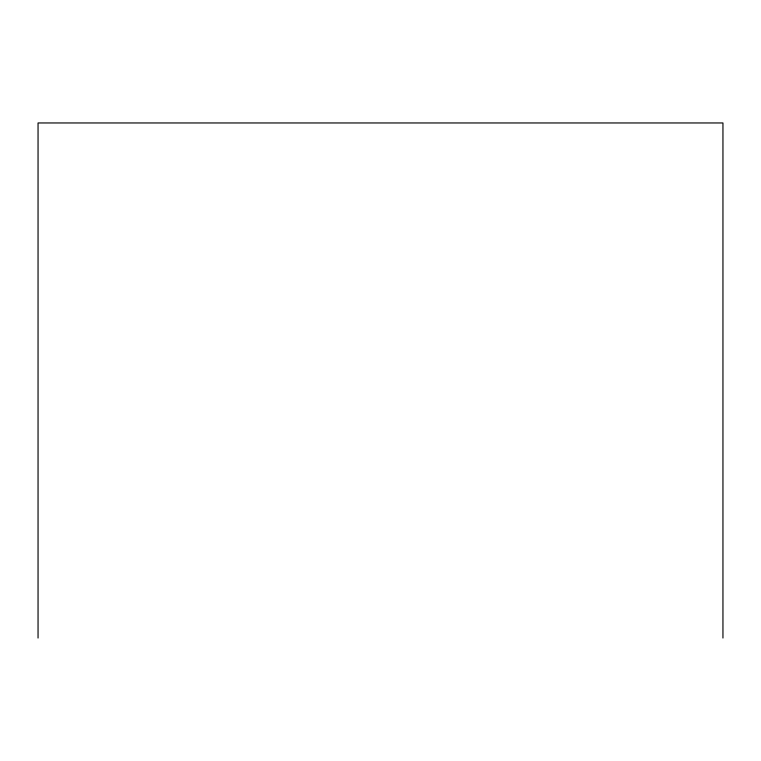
<?xml version="1.0" encoding="UTF-8"?>
<svg xmlns="http://www.w3.org/2000/svg" width="761" height="761" viewBox="0 0 761 761"><rect width="100%" height="100%" fill="white"/><g stroke="black" fill="none" stroke-linecap="round" stroke-linejoin="round"><path stroke-width="1.14" d="M722.95 638.041L722.95 122.959L38.05 122.959L38.05 638.041"/></g></svg>
